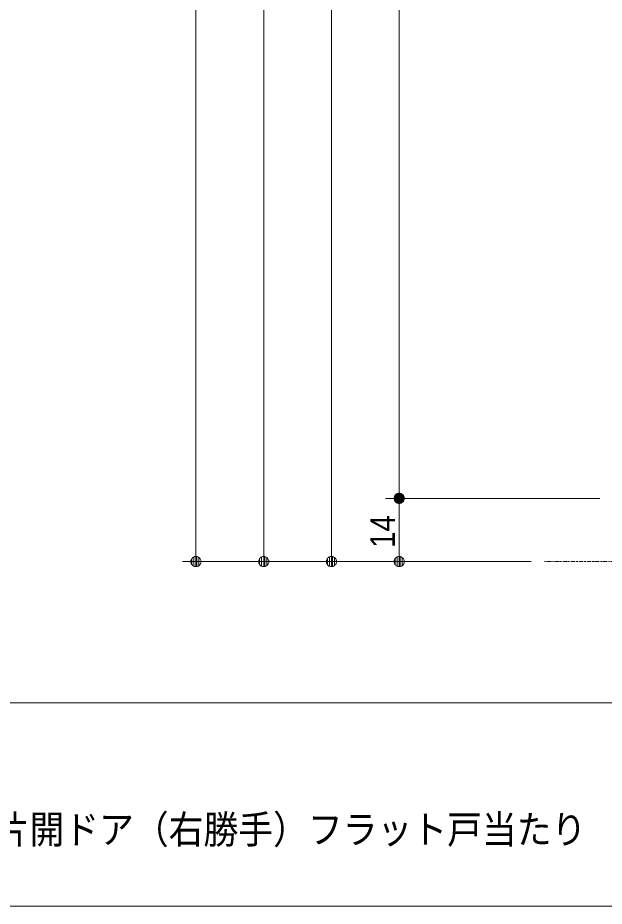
# Model space of a CAD drawing. Units: millimetres, scale not verified. Extents: x -4547 to 4547, y -2284 to 2284.
# Drawn here: x -2585 to -1936, y -2078 to -1094 of the extents above; entities that cross this region are included whole.
import ezdxf
from ezdxf.enums import TextEntityAlignment as Align

# ---------------------------------------------------------------- set-up
doc = ezdxf.new("R2010")
doc.units = ezdxf.units.MM
doc.header["$LTSCALE"] = 20
doc.linetypes.add('DOUBLE_CHAIN1', pattern=[8.8, 5, -1, 0.6, -0.6, 0.6, -1])
for name, color, linetype, lineweight in [('0-0_3一般', 7, 'Continuous', 9), ('0-2_0', 7, 'Continuous', 9), ('0-3_2寸法-1', 7, 'Continuous', 9), ('0-5_1図面枠', 7, 'Continuous', 9)]:
    doc.layers.add(name, color=color, linetype=linetype, lineweight=lineweight)
doc.styles.add('ＭＳ ゴシック', font='')
doc.styles.add('ＭＳ Ｐゴシック', font='')
doc.styles.get('ＭＳ ゴシック').set_extended_font_data('MS Gothic')
doc.styles.get('ＭＳ Ｐゴシック').set_extended_font_data('MS PGothic')

# ---------------------------------------------------------------- blocks, each defined once
blk = doc.blocks.new('_Dot')
at = {"layer": '0-2_0'}
for p, q in [((-10, 0), (-20, 0)), ((9.78, 2), (-9.78, 2)), ((7.99, 6), (-7.99, 6)), ((9.16, -3.98), (-9.16, -3.98)), ((6, -7.98), (-6, -7.98))]:
    blk.add_line(p, q, dxfattribs=at)
for points in [[(10, 0), (9.92, 1.25), (9.69, 2.49), (9.3, 3.68), (8.76, 4.82), (8.09, 5.88), (7.29, 6.85), (6.37, 7.71), (5.36, 8.44), (4.26, 9.05), (3.09, 9.51), (1.87, 9.82), (0.63, 9.98), (-0.63, 9.98), (-1.87, 9.82), (-3.09, 9.51), (-4.26, 9.05), (-5.36, 8.44), (-6.37, 7.71), (-7.29, 6.85), (-8.09, 5.88), (-8.76, 4.82), (-9.3, 3.68), (-9.69, 2.49), (-9.92, 1.25), (-10, 0), (0, 0)], [(-10, 0), (-9.92, -1.25), (-9.69, -2.49), (-9.3, -3.68), (-8.76, -4.82), (-8.09, -5.88), (-7.29, -6.85), (-6.37, -7.71), (-5.36, -8.44), (-4.26, -9.05), (-3.09, -9.51), (-1.87, -9.82), (-0.63, -9.98), (0.63, -9.98), (1.87, -9.82), (3.09, -9.51), (4.26, -9.05), (5.36, -8.44), (6.37, -7.71), (7.29, -6.85), (8.09, -5.88), (8.76, -4.82), (9.3, -3.68), (9.69, -2.49), (9.92, -1.25), (10, 0), (0, 0)]]:
    blk.add_lwpolyline(points, close=True, dxfattribs=at)
blk = doc.blocks.new('グループ-92')
at = {"layer": '0-0_3一般', "linetype": 'DOUBLE_CHAIN1'}
blk.add_line((-230.9, -33920), (-13230.9, -33920), dxfattribs=at)
blk = doc.blocks.new('グループ-98')
at = {"layer": '0-0_3一般'}
blk.add_blockref('グループ-92', (0, 0), dxfattribs=at)
blk = doc.blocks.new('グループ-112')
at = {"layer": '0-5_1図面枠'}
blk.add_line((-60000, -37050), (60000, -37050), dxfattribs=at)
blk.add_lwpolyline([(-60000, 41550), (60000, 41550), (60000, -41550), (-60000, -41550)], close=True, dxfattribs=at)
blk = doc.blocks.new('図面枠')
at = {"layer": '0-5_1図面枠'}
blk.add_blockref('グループ-112', (0, 0), dxfattribs=at)

msp = doc.modelspace()

# ---------------------------------------------------------------- linework, layer by layer
at = {"layer": '0-3_2寸法-1'}
for p, q in [((-2388.13, 156.74), (-2388.13, -1684.74)), ((-2313.13, 141.74), (-2313.13, -1684.74)), ((-2238.13, 111.74), (-2238.13, -1684.74)), ((-2163.13, -1614.74), (-2163.13, 51.74)), ((-1941.17, -1626), (-2178.13, -1626)), ((-1941.17, -1626), (-2178.13, -1626)), ((-2163.13, -1637.26), (-2163.13, -1684.74)), ((-2328.13, -1696), (-2403.13, -1696)), ((-2253.13, -1696), (-2328.13, -1696)), ((-2178.13, -1696), (-2253.13, -1696)), ((-2017.17, -1696), (-2178.13, -1696))]:
    msp.add_line(p, q, dxfattribs=at)

# ---------------------------------------------------------------- block references
at = {"layer": '0-0_3一般', "xscale": 0.05, "yscale": 0.05}
msp.add_blockref('グループ-98', (-1340.62, 0), dxfattribs=at)
at = {"layer": '0-3_2寸法-1', "xscale": 0.5627563, "yscale": 0.5627563}
for p, rotation in [((-2163.13, -1626), 270), ((-2163.13, -1626), 90), ((-2388.13, -1696), 270), ((-2313.13, -1696), 270), ((-2238.13, -1696), 270), ((-2163.13, -1696), 270)]:
    msp.add_blockref('_Dot', p, dxfattribs=dict(at, rotation=rotation))
at = {"layer": '0-5_1図面枠', "xscale": 0.05, "yscale": 0.05}
msp.add_blockref('図面枠', (-1340.62, 0), dxfattribs=at)

# ---------------------------------------------------------------- texts
at = {"layer": '0-3_2寸法-1', "style": 'ＭＳ Ｐゴシック', "width": 0.9}
msp.add_text('14', height=27.57, rotation=90, dxfattribs=at).set_placement((-2159.41, -1680.81), align=Align.BOTTOM_LEFT)
at = {"layer": '0-5_1図面枠', "style": 'ＭＳ ゴシック', "width": 0.9}
msp.add_text('クアドロスリム片開ドア（右勝手）フラット戸当たり', height=31.38, dxfattribs=at).set_placement((-2880.54, -2017.62), align=Align.BOTTOM_LEFT)

doc.saveas('drawing.dxf')
